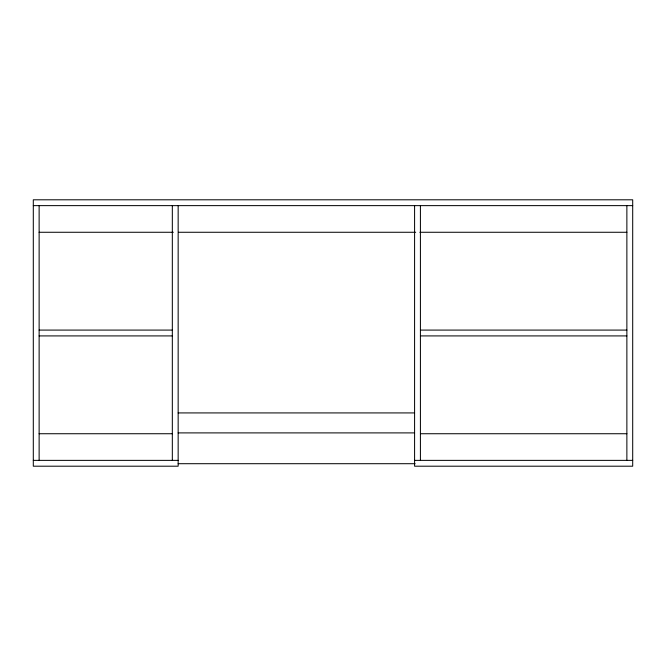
<?xml version="1.0" encoding="UTF-8"?>
<svg xmlns="http://www.w3.org/2000/svg" width="666" height="666" viewBox="0 0 666 666"><rect width="100%" height="100%" fill="white"/><g stroke="black" fill="none" stroke-linecap="round" stroke-linejoin="round"><path stroke-width="1" d="M33.3 205.627L632.7 205.627M39.127 232.268L173.318 232.268M178.521 232.268L415.701 232.268M419.863 232.268L626.873 232.268M39.127 330.086L172.328 330.086M420.413 330.086L626.873 330.086M39.127 335.914L172.328 335.914M420.413 335.914L626.873 335.914M178.155 412.92L414.585 412.92M178.155 432.9L414.585 432.9M39.127 433.733L172.328 433.733M420.413 433.733L626.873 433.733M33.3 460.373L178.155 460.373M414.585 460.373L632.7 460.373M178.163 463.702L415.093 463.702M626.873 205.627L626.873 460.373M420.413 205.627L420.413 460.373M414.585 205.627L414.585 466.2L632.7 466.2L632.7 199.8L33.3 199.8L33.3 466.2L178.155 466.2L178.155 205.627M172.328 205.627L172.328 460.373M39.127 205.627L39.127 460.373"/></g></svg>
